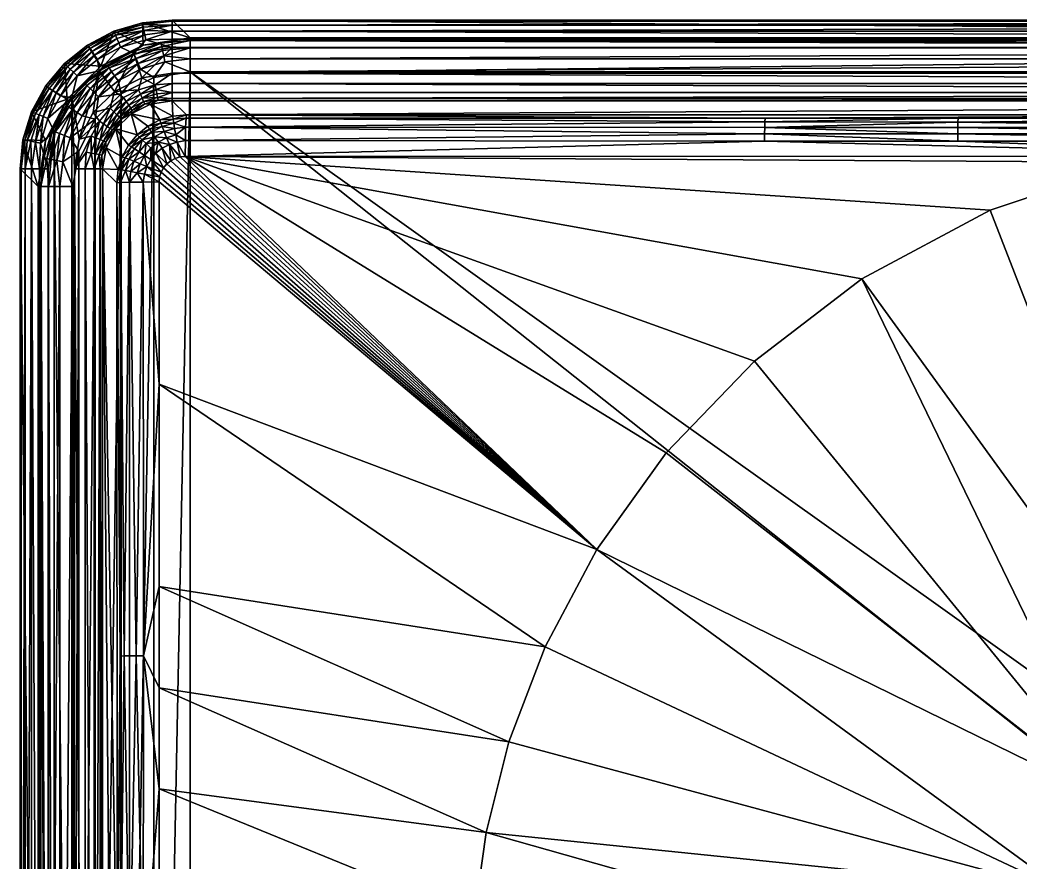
# Model space of a CAD drawing. Header units: centimetres. Extents: x 0 to 62, y 0 to 45.5.
# Drawn here: x 0 to 23.43, y 25.75 to 45.5 of the extents above; entities that cross this region are included whole.
import ezdxf

# ---------------------------------------------------------------- set-up
doc = ezdxf.new("R2010")
doc.units = ezdxf.units.CM
doc.header["$MEASUREMENT"] = 0
doc.layers.add('SINKS', color=151, linetype='Continuous')

msp = doc.modelspace()

# ---------------------------------------------------------------- meshes
at = {"layer": 'SINKS'}
mesh = msp.add_polyface(dxfattribs=at)
corners = [(2.663, 44.714, 25.376), (2.853, 44.146, 25.376), (3.559, 44.853, 25.376), (3.56, 44.256, 25.376), (2.865, 45.433, 24.71), (3.984, 45.084, 0.665), (2.884, 44.913, 0.661), (3.559, 45.5, 24.712), (3.984, 44.287, -0.124), (3.136, 44.156, -0.124), (3.391, 44.519, -0.069), (3.302, 44.957, 0.371), (3.338, 44.782, 0.105), (2.765, 44.48, 0.003), (2.716, 44.597, 0.105), (3.363, 44.658, 0.003), (2.821, 44.35, -0.069), (3.984, 45.019, 0.362), (3.984, 44.846, 0.106), (3.317, 44.883, 0.23), (2.37, 43.774, -0.124), (3.984, 44.589, -0.064), (2.676, 44.692, 0.229), (2.646, 44.762, 0.37), (3.161, 43.982, 25.331), (3.559, 45.055, 25.343), (2.946, 45.034, 25.329), (3.559, 45.237, 25.249), (2.902, 45.251, 25.18), (3.559, 45.38, 25.101), (2.885, 45.334, 25.074), (3.559, 45.471, 24.916), (2.922, 45.149, 25.267), (2.873, 45.392, 24.954)]
mesh.append_faces([[corners[k] for k in face] for face in [(18, 15, 12), (11, 17, 19), (5, 17, 11), (19, 18, 12), (6, 11, 23), (28, 29, 30), (27, 28, 32)]])
mesh.append_faces([[corners[k] for k in face] for face in [(12, 13, 14), (13, 12, 15), (17, 18, 19), (15, 16, 13), (11, 22, 23), (19, 14, 22), (29, 33, 30), (27, 29, 28)]], dxfattribs={"vtx0": -1})
mesh.append_faces([[corners[k] for k in face] for face in [(0, 1, 2), (4, 5, 6), (10, 9, 16), (16, 15, 10), (2, 26, 0)]], dxfattribs={"vtx0": -1, "vtx1": -1})
mesh.append_faces([[corners[k] for k in face] for face in [(2, 1, 3), (8, 10, 21), (27, 26, 25), (29, 31, 33)]], dxfattribs={"vtx0": -1, "vtx2": -1})
mesh.append_faces([[corners[k] for k in face] for face in [(7, 5, 4), (21, 10, 15), (33, 31, 4)]], dxfattribs={"vtx1": -1})
mesh.append_faces([[corners[k] for k in face] for face in [(8, 9, 10), (9, 20, 16), (3, 1, 24), (25, 26, 2)]], dxfattribs={"vtx1": -1, "vtx2": -1})
mesh.append_faces([[corners[k] for k in face] for face in [(5, 11, 6), (21, 15, 18), (19, 12, 14), (11, 19, 22), (31, 7, 4), (27, 32, 26)]], dxfattribs={"vtx2": -1})
mesh = msp.add_polyface(dxfattribs=at)
corners = [(3.559, 44.853, 25.376), (3.56, 44.256, 25.376), (58.441, 44.853, 25.376), (31, 42.31, 4.26), (3.868, 42.304, 4.733), (26.062, 42.172, 4.276), (3.559, 45.5, 24.712), (58.016, 45.084, 0.665), (3.984, 45.084, 0.665), (3.984, 45.019, 0.362), (58.016, 44.846, 0.106), (3.984, 44.846, 0.106), (3.984, 44.589, -0.064), (58.016, 45.019, 0.362), (58.016, 44.589, -0.064), (3.984, 44.287, -0.124), (3.896, 43.279, 5.718), (58.44, 43.609, 24.735), (3.56, 43.609, 24.735), (17.431, 42.833, 4.574), (3.877, 42.989, 5.028), (3.87, 42.675, 4.813), (3.886, 43.201, 5.345), (17.436, 43.111, 4.857), (17.44, 43.201, 5.031), (21.955, 42.986, 4.626), (17.433, 42.986, 4.701), (21.953, 42.834, 4.499), (17.429, 42.662, 4.481), (31, 43.271, 5.246), (21.96, 43.2, 4.955), (21.957, 43.11, 4.782), (21.951, 42.663, 4.405), (58.44, 43.802, 25.189), (3.56, 44.011, 25.327), (3.56, 43.802, 25.189), (58.44, 43.661, 24.981), (3.56, 43.661, 24.981), (58.44, 44.011, 25.327), (58.441, 45.055, 25.343), (3.559, 45.237, 25.249), (3.559, 45.055, 25.343), (58.441, 45.38, 25.101), (3.559, 45.38, 25.101), (58.441, 45.471, 24.916), (3.559, 45.471, 24.916), (58.441, 45.5, 24.712)]
mesh.append_faces([[corners[k] for k in face] for face in [(3, 4, 5)]])
mesh.append_faces([[corners[k] for k in face] for face in [(6, 7, 8), (8, 13, 9), (16, 17, 18), (22, 20, 23), (3, 28, 4), (18, 36, 37), (37, 33, 35), (45, 46, 6)]], dxfattribs={"vtx0": -1})
mesh.append_faces([[corners[k] for k in face] for face in [(0, 1, 2), (10, 12, 11), (14, 15, 12), (16, 24, 29), (32, 19, 28), (27, 26, 19), (33, 34, 35), (38, 1, 34), (39, 40, 41), (2, 41, 0)]], dxfattribs={"vtx0": -1, "vtx1": -1})
mesh.append_faces([[corners[k] for k in face] for face in [(9, 10, 11), (29, 24, 30), (30, 23, 31), (23, 30, 24), (31, 26, 25), (26, 31, 23), (40, 42, 43), (43, 44, 45)]], dxfattribs={"vtx0": -1, "vtx2": -1})
mesh.append_faces([[corners[k] for k in face] for face in [(19, 20, 21), (22, 23, 24), (20, 26, 23), (28, 21, 4)]], dxfattribs={"vtx1": -1})
mesh.append_faces([[corners[k] for k in face] for face in [(25, 26, 27), (27, 19, 32)]], dxfattribs={"vtx1": -1, "vtx2": -1})
mesh.append_faces([[corners[k] for k in face] for face in [(19, 21, 28), (16, 22, 24), (26, 20, 19), (3, 32, 28)]], dxfattribs={"vtx2": -1})
mesh = msp.add_polyface(dxfattribs=at)
corners = [(36.146, 26.978, 3.764), (34.474, 28.641, 3.81), (34.359, 28.446, 3.764), (36.323, 27.122, 3.81), (42.893, 39.03, 4.276), (32.207, 29.449, 3.81), (32.167, 29.227, 3.764), (34.807, 25.878, 3.102), (33.485, 26.964, 3.102), (36.767, 41.952, 4.276), (40.018, 40.712, 4.276), (31, 42.31, 4.26), (31.863, 27.542, 3.102), (32.823, 27.06, 2.973), (31, 27.415, 2.973), (31, 27.28, 2.775), (31.795, 27.164, 2.54), (32.771, 26.935, 2.775), (58.016, 45.084, 0.665), (3.559, 45.5, 24.712), (58.441, 45.5, 24.712), (58.016, 44.846, 0.106), (3.984, 45.019, 0.362), (58.016, 45.019, 0.362), (3.984, 44.589, -0.064), (58.016, 44.589, -0.064), (3.984, 45.084, 0.665), (3.984, 44.287, -0.124), (58.016, 44.287, -0.124), (3.896, 43.279, 5.718), (58.104, 43.279, 5.718), (58.44, 43.609, 24.735), (31, 43.271, 5.246), (31, 43.199, 4.888), (40.041, 43.2, 4.955), (40.048, 42.834, 4.499), (31, 42.986, 4.56), (31, 42.834, 4.432), (40.044, 43.11, 4.782), (31, 43.11, 4.715), (40.049, 42.663, 4.406), (44.561, 43.201, 5.031), (31, 42.664, 4.339), (40.046, 42.986, 4.626), (3.56, 44.011, 25.327), (58.44, 43.802, 25.189), (58.44, 44.011, 25.327), (28.711, 26.632, -0.124), (30.205, 27.164, -0.124), (31.795, 27.164, -0.124)]
mesh.append_faces([[corners[k] for k in face] for face in [(13, 12, 14), (15, 16, 17), (8, 12, 13)]])
mesh.append_faces([[corners[k] for k in face] for face in [(7, 2, 8), (2, 7, 0), (8, 6, 12), (6, 8, 2), (18, 19, 20), (23, 26, 18)]], dxfattribs={"vtx0": -1})
mesh.append_faces([[corners[k] for k in face] for face in [(0, 1, 2), (1, 0, 3), (3, 4, 1), (2, 5, 6), (5, 2, 1), (1, 9, 5), (24, 21, 25), (27, 25, 28), (35, 36, 37), (38, 33, 39), (33, 38, 34), (40, 37, 42), (44, 45, 46), (47, 28, 48), (48, 28, 49)]], dxfattribs={"vtx0": -1, "vtx1": -1})
mesh.append_faces([[corners[k] for k in face] for face in [(9, 1, 10), (4, 10, 1)]], dxfattribs={"vtx0": -1, "vtx1": -1, "vtx2": -1})
mesh.append_faces([[corners[k] for k in face] for face in [(21, 22, 23), (29, 30, 31), (32, 33, 34), (40, 35, 37), (32, 34, 41), (39, 36, 43), (35, 43, 36)]], dxfattribs={"vtx0": -1, "vtx2": -1})
mesh.append_faces([[corners[k] for k in face] for face in [(40, 42, 11)]], dxfattribs={"vtx1": -1})
mesh.append_faces([[corners[k] for k in face] for face in [(9, 11, 5), (38, 39, 43)]], dxfattribs={"vtx1": -1, "vtx2": -1})
mesh = msp.add_polyface(dxfattribs=at)
corners = [(58.441, 44.853, 25.376), (3.56, 44.256, 25.376), (58.44, 44.256, 25.376), (58.114, 43.201, 5.345), (58.123, 42.989, 5.028), (58.401, 43.085, 5.186), (58.414, 43.175, 5.36), (58.104, 43.279, 5.718), (58.352, 42.811, 4.904), (58.13, 42.675, 4.813), (53.601, 43.113, 5.063), (53.605, 42.988, 4.907), (44.561, 43.201, 5.031), (53.597, 43.204, 5.237), (53.612, 42.661, 4.687), (53.609, 42.834, 4.779), (44.57, 42.833, 4.574), (44.567, 42.986, 4.701), (31, 43.271, 5.246), (44.572, 42.662, 4.481), (40.048, 42.834, 4.499), (40.049, 42.663, 4.406), (40.046, 42.986, 4.626), (44.564, 43.111, 4.857), (40.041, 43.2, 4.955), (40.044, 43.11, 4.782), (58.44, 43.661, 24.981), (3.56, 43.609, 24.735), (58.44, 43.609, 24.735), (58.44, 44.011, 25.327), (58.44, 43.802, 25.189), (3.56, 43.661, 24.981), (3.559, 45.237, 25.249), (58.441, 45.055, 25.343), (58.441, 45.237, 25.249), (3.559, 45.055, 25.343), (58.441, 45.38, 25.101), (58.441, 45.471, 24.916), (3.559, 45.38, 25.101), (58.441, 45.5, 24.712), (3.559, 45.471, 24.916)]
mesh.append_faces([[corners[k] for k in face] for face in [(3, 4, 5), (6, 7, 3), (10, 11, 4), (9, 4, 15), (7, 13, 3), (26, 27, 28), (30, 31, 26), (39, 40, 37)]], dxfattribs={"vtx0": -1})
mesh.append_faces([[corners[k] for k in face] for face in [(19, 20, 21), (15, 17, 16), (23, 24, 25), (24, 23, 12), (17, 25, 22), (25, 17, 23), (11, 23, 17), (14, 16, 19), (10, 12, 23), (16, 22, 20), (1, 29, 2), (32, 33, 34), (35, 0, 33)]], dxfattribs={"vtx0": -1, "vtx1": -1})
mesh.append_faces([[corners[k] for k in face] for face in [(0, 1, 2), (7, 12, 13), (14, 15, 16), (15, 11, 17), (16, 17, 22), (19, 16, 20), (36, 32, 34), (37, 38, 36)]], dxfattribs={"vtx0": -1, "vtx2": -1})
mesh.append_faces([[corners[k] for k in face] for face in [(8, 4, 9), (9, 15, 14), (4, 11, 15), (3, 13, 10)]], dxfattribs={"vtx1": -1})
mesh.append_faces([[corners[k] for k in face] for face in [(7, 18, 12), (10, 23, 11), (13, 12, 10)]], dxfattribs={"vtx1": -1, "vtx2": -1})
mesh.append_faces([[corners[k] for k in face] for face in [(3, 10, 4)]], dxfattribs={"vtx2": -1})
mesh = msp.add_polyface(dxfattribs=at)
corners = [(1.856, 44.311, 25.376), (2.215, 43.828, 25.376), (2.663, 44.714, 25.376), (2.853, 44.146, 25.376), (2.197, 45.235, 24.708), (1.892, 44.418, 0.659), (1.582, 44.913, 24.708), (2.884, 44.913, 0.661), (2.865, 45.433, 24.71), (2.765, 44.48, 0.003), (2.295, 44.074, -0.069), (2.215, 44.191, 0.003), (2.821, 44.35, -0.069), (2.085, 44.383, 0.229), (1.512, 44.02, 0.369), (2.042, 44.445, 0.369), (2.716, 44.597, 0.105), (2.143, 44.297, 0.104), (2.676, 44.692, 0.229), (2.646, 44.762, 0.37), (2.356, 44.86, 25.329), (1.812, 44.575, 25.329), (2.31, 44.968, 25.267), (1.746, 44.673, 25.267), (1.686, 44.759, 25.18), (2.236, 45.142, 25.073), (1.639, 44.829, 25.072), (2.269, 45.064, 25.18), (2.885, 45.334, 25.074), (2.873, 45.392, 24.954), (2.213, 45.197, 24.953), (2.946, 45.034, 25.329), (2.902, 45.251, 25.18), (2.922, 45.149, 25.267)]
mesh.append_faces([[corners[k] for k in face] for face in [(8, 7, 4)]])
mesh.append_faces([[corners[k] for k in face] for face in [(4, 5, 6), (9, 10, 11), (10, 9, 12), (13, 14, 15), (16, 11, 17), (11, 16, 9), (13, 16, 17), (16, 13, 18), (5, 19, 15), (15, 18, 13), (18, 15, 19), (21, 22, 23), (22, 21, 20), (24, 25, 26), (25, 24, 27), (30, 26, 25), (23, 27, 24), (27, 23, 22), (20, 33, 22), (33, 20, 31), (28, 30, 25), (32, 25, 27), (22, 32, 27), (32, 22, 33), (29, 4, 30)]], dxfattribs={"vtx0": -1})
mesh.append_faces([[corners[k] for k in face] for face in [(0, 1, 2), (2, 20, 0)]], dxfattribs={"vtx0": -1, "vtx1": -1})
mesh.append_faces([[corners[k] for k in face] for face in [(2, 1, 3)]], dxfattribs={"vtx0": -1, "vtx2": -1})
mesh.append_faces([[corners[k] for k in face] for face in [(4, 7, 5), (7, 19, 5), (20, 21, 0), (31, 20, 2)]], dxfattribs={"vtx1": -1, "vtx2": -1})
mesh.append_faces([[corners[k] for k in face] for face in [(28, 29, 30), (32, 28, 25), (30, 4, 6), (29, 8, 4)]], dxfattribs={"vtx2": -1})
mesh = msp.add_polyface(dxfattribs=at)
corners = [(1.582, 44.913, 24.708), (1.892, 44.418, 0.659), (1.042, 44.479, 24.707), (1.105, 43.647, 0.659), (0.6, 43.951, 24.708), (1.512, 44.02, 0.369), (1.077, 43.501, 0.369), (2.085, 44.383, 0.229), (1.567, 43.966, 0.229), (1.641, 43.893, 0.104), (2.143, 44.297, 0.104), (1.733, 43.804, 0.003), (2.042, 44.445, 0.369), (1.229, 43.402, 0.104), (1.856, 44.311, 25.376), (1.812, 44.575, 25.329), (1.336, 44.192, 25.329), (1.251, 44.275, 25.267), (1.686, 44.759, 25.18), (1.176, 44.349, 25.179), (1.746, 44.673, 25.267), (0.945, 43.726, 25.329), (0.845, 43.791, 25.267), (0.757, 43.849, 25.18), (1.115, 44.409, 25.072), (0.685, 43.896, 25.072), (1.072, 44.451, 24.952), (1.605, 44.879, 24.952), (2.213, 45.197, 24.953), (0.271, 43.349, 24.708), (0.635, 43.929, 24.952), (1.639, 44.829, 25.072), (1.214, 43.683, 25.376)]
mesh.append_faces([[corners[k] for k in face] for face in [(0, 1, 2), (2, 3, 4), (5, 6, 3), (1, 12, 5)]])
mesh.append_faces([[corners[k] for k in face] for face in [(5, 7, 8), (7, 9, 8), (10, 11, 9), (8, 6, 5), (13, 8, 9), (17, 18, 19), (18, 17, 20), (16, 20, 17), (20, 16, 15), (21, 17, 22), (17, 21, 16), (22, 19, 23), (19, 22, 17), (23, 24, 25), (24, 23, 19), (26, 0, 2), (0, 26, 27), (28, 0, 27), (31, 28, 27), (26, 4, 30), (4, 26, 2), (24, 30, 25), (30, 24, 26), (19, 31, 24), (31, 19, 18), (24, 27, 26), (27, 24, 31)]], dxfattribs={"vtx0": -1})
mesh.append_faces([[corners[k] for k in face] for face in [(14, 16, 32)]], dxfattribs={"vtx0": -1, "vtx1": -1})
mesh.append_faces([[corners[k] for k in face] for face in [(14, 15, 16)]], dxfattribs={"vtx0": -1, "vtx2": -1})
mesh.append_faces([[corners[k] for k in face] for face in [(2, 1, 3), (4, 29, 30)]], dxfattribs={"vtx1": -1})
mesh.append_faces([[corners[k] for k in face] for face in [(16, 21, 32)]], dxfattribs={"vtx1": -1, "vtx2": -1})
mesh.append_faces([[corners[k] for k in face] for face in [(1, 5, 3)]], dxfattribs={"vtx2": -1})
mesh = msp.add_polyface(dxfattribs=at)
corners = [(1.214, 43.683, 25.376), (1.384, 42.708, 25.376), (1.856, 44.311, 25.376), (1.709, 43.332, 25.376), (0.6, 43.951, 24.708), (1.105, 43.647, 0.659), (0.271, 43.349, 24.708), (0.599, 42.676, 0.661), (1.763, 43.179, -0.124), (1.175, 42.739, -0.069), (1.456, 43.253, -0.069), (1.834, 43.704, -0.069), (1.042, 42.793, 0.003), (1.229, 43.402, 0.104), (1.337, 43.331, 0.003), (1.077, 43.501, 0.369), (0.754, 42.909, 0.37), (1.141, 43.459, 0.229), (0.825, 42.881, 0.229), (0.922, 42.841, 0.105), (1.733, 43.804, 0.003), (1.567, 43.966, 0.229), (1.641, 43.893, 0.104), (1.857, 43.13, 25.331), (0.31, 43.333, 24.953), (0.11, 42.687, 24.954), (0.366, 43.311, 25.073), (0.757, 43.849, 25.18), (0.445, 43.278, 25.18), (0.685, 43.896, 25.072), (0.17, 42.676, 25.074), (0.635, 43.929, 24.952), (0.544, 43.238, 25.267), (0.845, 43.791, 25.267), (0.069, 42.695, 24.71), (0.359, 42.639, 25.267), (0.945, 43.726, 25.329), (0.654, 43.194, 25.329), (0.803, 42.892, 25.376)]
mesh.append_faces([[corners[k] for k in face] for face in [(12, 13, 14), (16, 17, 18), (17, 16, 15), (9, 14, 10), (18, 13, 19), (13, 18, 17), (20, 10, 14), (10, 20, 11), (15, 21, 17), (22, 14, 13), (14, 22, 20), (21, 13, 17), (27, 26, 28), (26, 27, 29), (29, 24, 26), (24, 29, 31), (32, 27, 28), (27, 32, 33), (28, 35, 32), (31, 6, 24), (37, 33, 32), (33, 37, 36)]], dxfattribs={"vtx0": -1})
mesh.append_faces([[corners[k] for k in face] for face in [(0, 1, 2), (11, 8, 10), (0, 37, 38)]], dxfattribs={"vtx0": -1, "vtx1": -1})
mesh.append_faces([[corners[k] for k in face] for face in [(2, 1, 3), (5, 7, 6), (8, 9, 10), (5, 16, 7), (23, 3, 1), (0, 36, 37)]], dxfattribs={"vtx0": -1, "vtx2": -1})
mesh.append_faces([[corners[k] for k in face] for face in [(4, 5, 6), (24, 25, 26), (26, 30, 28), (6, 34, 24)]], dxfattribs={"vtx1": -1})
mesh.append_faces([[corners[k] for k in face] for face in [(5, 15, 16)]], dxfattribs={"vtx2": -1})
mesh = msp.add_polyface(dxfattribs=at)
corners = [(1.856, 44.311, 25.376), (1.709, 43.332, 25.376), (2.215, 43.828, 25.376), (2.821, 44.35, -0.069), (2.37, 43.774, -0.124), (2.295, 44.074, -0.069), (1.763, 43.179, -0.124), (1.834, 43.704, -0.069), (1.641, 43.893, 0.104), (2.085, 44.383, 0.229), (2.143, 44.297, 0.104), (1.733, 43.804, 0.003), (2.215, 44.191, 0.003), (2.112, 43.434, 25.331), (1.857, 43.13, 25.331), (2.628, 43.382, 24.975), (2.604, 43.304, 24.739), (2.918, 43.533, 24.974), (2.593, 43.432, 25.089), (2.374, 43.177, 24.975), (2.329, 43.221, 25.089), (2.113, 42.962, 25.089), (2.269, 43.28, 25.19), (2.042, 43.009, 25.19), (2.422, 43.683, 25.331), (2.487, 43.588, 25.273), (2.776, 43.868, 25.331), (2.821, 43.762, 25.272), (2.546, 43.502, 25.19), (1.955, 43.066, 25.273), (2.195, 43.353, 25.273), (2.894, 43.59, 25.088), (2.244, 42.952, 24.739), (2.861, 43.667, 25.19), (2.853, 44.146, 25.376)]
mesh.append_faces([[corners[k] for k in face] for face in [(19, 16, 15), (16, 19, 32)]])
mesh.append_faces([[corners[k] for k in face] for face in [(8, 9, 10), (11, 10, 12), (12, 7, 11), (7, 12, 5), (18, 19, 15), (19, 18, 20), (21, 22, 23), (22, 21, 20), (25, 26, 24), (26, 25, 27), (21, 19, 20), (28, 27, 25), (29, 13, 14), (13, 29, 30), (15, 31, 18), (23, 30, 29), (30, 23, 22), (18, 33, 28), (20, 28, 22), (28, 20, 18), (22, 25, 30), (25, 22, 28), (30, 24, 13), (24, 30, 25)]], dxfattribs={"vtx0": -1})
mesh.append_faces([[corners[k] for k in face] for face in [(3, 4, 5), (13, 1, 14), (24, 2, 13), (26, 2, 24)]], dxfattribs={"vtx0": -1, "vtx1": -1})
mesh.append_faces([[corners[k] for k in face] for face in [(0, 1, 2), (4, 7, 5)]], dxfattribs={"vtx0": -1, "vtx2": -1})
mesh.append_faces([[corners[k] for k in face] for face in [(15, 16, 17)]], dxfattribs={"vtx1": -1})
mesh.append_faces([[corners[k] for k in face] for face in [(4, 6, 7), (2, 1, 13), (34, 2, 26)]], dxfattribs={"vtx1": -1, "vtx2": -1})
mesh = msp.add_polyface(dxfattribs=at)
corners = [(10.632, 21.026, 4.276), (3.254, 22.75, 4.528), (3.255, 18.011, 4.542), (3.255, 15.641, 4.56), (10.911, 19.034, 4.276), (3.255, 13.272, 4.584), (2.894, 14.892, 4.646), (2.72, 14.894, 4.739), (2.881, 3.795, 4.82), (3.256, 8.532, 4.651), (2.88, 22.75, 4.612), (3.257, 3.794, 4.738), (3.528, 3.297, 4.74), (3.329, 3.003, 4.818), (3.497, 2.914, 4.815), (3.868, 3.196, 4.733), (3.748, 3.207, 4.736), (3.679, 2.859, 4.812), (3.061, 3.266, 4.82), (3.304, 3.565, 4.741), (2.971, 3.43, 4.819), (3.36, 3.462, 4.741), (3.182, 3.122, 4.819), (3.436, 3.371, 4.741), (3.634, 3.241, 4.738), (3.269, 3.677, 4.74), (2.915, 3.609, 4.817), (2.743, 3.577, 4.91), (2.916, 3.172, 4.912), (2.81, 3.366, 4.912), (2.788, 3.088, 5.039), (3.06, 3.001, 4.912), (2.951, 2.894, 5.038), (2.37, 1.726, -0.124), (3.136, 44.156, -0.124), (3.136, 1.344, -0.124), (3.984, 44.287, -0.124), (3.984, 1.213, -0.124)]
mesh.append_faces([[corners[k] for k in face] for face in [(6, 7, 8), (31, 18, 28), (18, 31, 22), (28, 20, 29), (20, 28, 18), (32, 28, 30), (28, 32, 31)]], dxfattribs={"vtx0": -1})
mesh.append_faces([[corners[k] for k in face] for face in [(3, 4, 2), (18, 19, 20), (19, 18, 21), (22, 21, 18), (21, 22, 23), (20, 25, 26), (25, 20, 19), (13, 23, 22), (23, 13, 12), (33, 34, 35), (35, 36, 37)]], dxfattribs={"vtx0": -1, "vtx1": -1})
mesh.append_faces([[corners[k] for k in face] for face in [(0, 1, 2), (9, 6, 8), (2, 10, 6), (12, 13, 14), (11, 8, 26), (26, 27, 29)]], dxfattribs={"vtx0": -1, "vtx2": -1})
mesh.append_faces([[corners[k] for k in face] for face in [(28, 29, 30), (20, 26, 29)]], dxfattribs={"vtx1": -1})
mesh.append_faces([[corners[k] for k in face] for face in [(5, 3, 6), (2, 1, 10), (9, 5, 6), (3, 2, 6), (11, 9, 8), (15, 16, 17), (24, 12, 14), (25, 11, 26), (16, 24, 14)]], dxfattribs={"vtx1": -1, "vtx2": -1})
mesh.append_faces([[corners[k] for k in face] for face in [(6, 10, 7), (26, 8, 27)]], dxfattribs={"vtx2": -1})
mesh = msp.add_polyface(dxfattribs=at)
corners = [(10.632, 24.474, 4.276), (3.255, 27.489, 4.542), (3.254, 22.75, 4.528), (10.911, 26.466, 4.276), (3.255, 29.859, 4.56), (3.255, 32.228, 4.584), (2.894, 30.608, 4.646), (3.257, 41.706, 4.738), (2.881, 41.705, 4.82), (3.256, 36.968, 4.651), (2.72, 30.606, 4.739), (2.88, 22.75, 4.612), (3.634, 42.259, 4.738), (3.497, 42.586, 4.815), (3.528, 42.203, 4.74), (3.868, 42.304, 4.733), (3.679, 42.641, 4.812), (3.748, 42.293, 4.736), (2.971, 42.07, 4.819), (2.81, 42.134, 4.912), (2.743, 41.923, 4.91), (2.916, 42.328, 4.912), (3.061, 42.234, 4.82), (3.304, 41.935, 4.741), (3.36, 42.038, 4.741), (3.182, 42.378, 4.819), (3.436, 42.129, 4.741), (3.269, 41.823, 4.74), (2.915, 41.891, 4.817), (3.329, 42.497, 4.818), (3.06, 42.499, 4.912), (2.951, 42.606, 5.038), (2.788, 42.412, 5.039), (2.667, 42.191, 5.038), (3.136, 1.344, -0.124), (3.136, 44.156, -0.124), (3.984, 44.287, -0.124)]
mesh.append_faces([[corners[k] for k in face] for face in [(6, 10, 11), (18, 21, 19), (21, 18, 22), (28, 20, 8), (22, 30, 21), (30, 22, 25), (21, 31, 32), (21, 33, 19)]], dxfattribs={"vtx0": -1})
mesh.append_faces([[corners[k] for k in face] for face in [(5, 6, 4), (7, 8, 9), (9, 6, 5), (1, 11, 2), (4, 6, 1), (12, 13, 14), (15, 16, 17), (27, 28, 7), (18, 20, 28), (17, 13, 12)]], dxfattribs={"vtx0": -1, "vtx1": -1})
mesh.append_faces([[corners[k] for k in face] for face in [(0, 1, 2), (3, 4, 1), (1, 6, 11), (9, 8, 6), (23, 22, 18), (22, 23, 24), (24, 25, 22), (25, 24, 26), (27, 18, 28), (18, 27, 23), (7, 28, 8), (26, 29, 25), (29, 26, 14), (14, 13, 29), (34, 35, 36)]], dxfattribs={"vtx0": -1, "vtx2": -1})
mesh.append_faces([[corners[k] for k in face] for face in [(6, 8, 10), (18, 19, 20), (21, 32, 33)]], dxfattribs={"vtx2": -1})
mesh = msp.add_polyface(dxfattribs=at)
corners = [(24.052, 22.75, 3.81), (10.632, 24.474, 4.276), (3.254, 22.75, 4.528), (10.911, 26.466, 4.276), (3.255, 27.489, 4.542), (11.446, 28.591, 4.276), (12.291, 30.819, 4.276), (3.255, 32.228, 4.584), (24.471, 25.077, 3.81), (3.256, 36.968, 4.651), (13.501, 33.1, 4.276), (3.257, 41.706, 4.738), (3.255, 29.859, 4.56), (15.125, 35.362, 4.276), (17.193, 37.511, 4.276), (3.868, 42.304, 4.733), (25.677, 27.122, 3.81), (19.709, 39.435, 4.276), (27.526, 28.641, 3.81), (22.711, 41.046, 4.276), (24.282, 22.75, 3.764), (24.687, 24.999, 3.764), (3.269, 41.823, 4.74), (3.304, 41.935, 4.741), (3.36, 42.038, 4.741), (3.436, 42.129, 4.741), (3.528, 42.203, 4.74), (3.634, 42.259, 4.738), (3.748, 42.293, 4.736), (26.062, 42.172, 4.276), (3.984, 1.213, -0.124), (3.984, 44.287, -0.124), (27.493, 25.631, -0.124), (28.711, 26.632, -0.124)]
mesh.append_faces([[corners[k] for k in face] for face in [(8, 3, 0), (16, 10, 8), (22, 10, 23), (23, 10, 24), (24, 10, 25), (25, 10, 26), (26, 10, 27), (27, 10, 28), (28, 10, 15), (32, 31, 33)]], dxfattribs={"vtx0": -1, "vtx1": -1})
mesh.append_faces([[corners[k] for k in face] for face in [(0, 1, 2), (1, 3, 4), (3, 1, 0), (5, 6, 7), (6, 5, 8), (6, 10, 9), (10, 6, 8), (12, 3, 5), (5, 3, 8), (13, 14, 15), (14, 13, 16), (17, 15, 14), (16, 17, 14), (18, 19, 17), (19, 15, 17), (15, 10, 13), (13, 10, 16), (30, 31, 32)]], dxfattribs={"vtx0": -1, "vtx1": -1, "vtx2": -1})
mesh.append_faces([[corners[k] for k in face] for face in [(6, 9, 7), (10, 11, 9), (17, 16, 18), (5, 7, 12), (20, 8, 0), (8, 20, 21), (10, 22, 11)]], dxfattribs={"vtx0": -1, "vtx2": -1})
mesh.append_faces([[corners[k] for k in face] for face in [(29, 15, 19)]], dxfattribs={"vtx1": -1, "vtx2": -1})
mesh = msp.add_polyface(dxfattribs=at)
corners = [(31.795, 27.164, 2.54), (30.205, 27.164, -0.124), (31.795, 27.164, -0.124), (30.205, 27.164, 2.54), (27.526, 28.641, 3.81), (26.062, 42.172, 4.276), (22.711, 41.046, 4.276), (29.793, 29.449, 3.81), (31, 42.31, 4.26), (32.207, 29.449, 3.81), (27.193, 25.878, 3.102), (27.641, 28.446, 3.764), (25.854, 26.978, 3.764), (25.677, 27.122, 3.81), (28.515, 26.964, 3.102), (29.833, 29.227, 3.764), (30.137, 27.542, 3.102), (32.167, 29.227, 3.764), (31.863, 27.542, 3.102), (29.177, 27.06, 2.973), (31, 27.28, 2.775), (31, 27.415, 2.973), (29.229, 26.935, 2.775), (32.823, 27.06, 2.973), (58.104, 43.279, 5.718), (3.896, 43.279, 5.718), (31, 43.271, 5.246), (31, 42.834, 4.432), (31, 42.986, 4.56), (21.955, 42.986, 4.626), (21.957, 43.11, 4.782), (31, 43.199, 4.888), (31, 43.11, 4.715), (21.96, 43.2, 4.955), (21.953, 42.834, 4.499), (31, 42.664, 4.339), (21.951, 42.663, 4.405), (28.711, 26.632, -0.124), (3.984, 44.287, -0.124), (58.016, 44.287, -0.124)]
mesh.append_faces([[corners[k] for k in face] for face in [(16, 14, 19), (20, 3, 0), (16, 21, 18), (21, 16, 19), (22, 3, 20)]])
mesh.append_faces([[corners[k] for k in face] for face in [(0, 1, 2), (1, 0, 3), (10, 11, 12), (14, 15, 11), (15, 14, 16), (16, 17, 15), (17, 16, 18), (21, 22, 20), (22, 21, 19), (20, 23, 21), (24, 25, 26), (8, 35, 36)]], dxfattribs={"vtx0": -1})
mesh.append_faces([[corners[k] for k in face] for face in [(9, 8, 7), (27, 29, 34), (30, 28, 32), (35, 34, 36)]], dxfattribs={"vtx0": -1, "vtx1": -1})
mesh.append_faces([[corners[k] for k in face] for face in [(4, 5, 6)]], dxfattribs={"vtx0": -1, "vtx1": -1, "vtx2": -1})
mesh.append_faces([[corners[k] for k in face] for face in [(5, 4, 7), (12, 4, 13), (4, 12, 11), (11, 7, 4), (7, 11, 15), (15, 9, 7), (9, 15, 17), (27, 28, 29), (30, 29, 28), (31, 30, 32), (30, 31, 33), (26, 33, 31), (35, 27, 34), (37, 38, 39)]], dxfattribs={"vtx0": -1, "vtx2": -1})
mesh.append_faces([[corners[k] for k in face] for face in [(8, 5, 7)]], dxfattribs={"vtx1": -1, "vtx2": -1})
mesh = msp.add_polyface(dxfattribs=at)
corners = [(1.239, 41.599, -0.124), (0.931, 3.901, -0.064), (0.931, 41.599, -0.064), (0.668, 3.901, 0.106), (0.491, 41.599, 0.362), (0.668, 41.599, 0.106), (0.425, 3.901, 0.665), (0, 42.016, 24.712), (0.425, 41.599, 0.665), (0.491, 3.901, 0.362), (0.661, 42.016, 25.376), (0.803, 2.608, 25.376), (0.803, 42.892, 25.376), (1.214, 1.817, 25.376), (1.214, 43.683, 25.376), (1.272, 42.016, 25.376), (1.272, 3.484, 25.376), (1.933, 42.016, 24.735), (2.269, 3.813, 5.723), (2.273, 22.75, 5.514), (2.269, 41.687, 5.723), (2.352, 22.75, 5.143), (2.565, 22.75, 4.827), (2.438, 30.603, 5.022), (2.72, 30.606, 4.739), (2.564, 30.605, 4.867), (2.563, 41.7, 5.035), (2.349, 41.694, 5.351), (1.736, 3.484, 25.189), (1.88, 42.016, 24.981), (1.736, 42.016, 25.189), (1.88, 3.484, 24.981), (2.346, 30.602, 5.195), (0, 3.484, 24.712), (0.029, 42.016, 24.916), (1.522, 42.016, 25.327), (1.522, 3.484, 25.327), (0.029, 3.484, 24.916), (0.122, 42.016, 25.101), (2.881, 41.705, 4.82), (2.88, 22.75, 4.612), (0.455, 42.016, 25.343), (0.661, 3.484, 25.376), (0.269, 42.016, 25.249), (0.455, 3.484, 25.343), (0.122, 3.484, 25.101), (1.373, 42.43, -0.124), (1.239, 3.901, -0.124), (1.373, 3.07, -0.124), (1.763, 43.179, -0.124), (1.763, 2.321, -0.124), (2.37, 43.774, -0.124), (2.37, 1.726, -0.124), (3.136, 44.156, -0.124)]
mesh.append_faces([[corners[k] for k in face] for face in [(6, 7, 8), (9, 8, 4), (17, 19, 20), (21, 22, 23), (24, 25, 22), (26, 27, 23), (28, 29, 30), (31, 17, 29), (23, 32, 21), (33, 34, 7), (35, 28, 30), (25, 23, 22), (39, 26, 24), (46, 47, 0)]], dxfattribs={"vtx0": -1})
mesh.append_faces([[corners[k] for k in face] for face in [(3, 4, 5), (10, 11, 12), (12, 13, 14), (15, 14, 16), (32, 19, 21), (37, 38, 34), (45, 43, 38)]], dxfattribs={"vtx0": -1, "vtx1": -1})
mesh.append_faces([[corners[k] for k in face] for face in [(0, 1, 2), (2, 3, 5), (17, 18, 19), (15, 36, 35), (41, 42, 10), (43, 44, 41), (48, 46, 49), (50, 49, 51), (52, 51, 53)]], dxfattribs={"vtx0": -1, "vtx2": -1})
mesh.append_faces([[corners[k] for k in face] for face in [(26, 23, 25), (27, 20, 32), (27, 32, 23)]], dxfattribs={"vtx1": -1})
mesh.append_faces([[corners[k] for k in face] for face in [(20, 19, 32)]], dxfattribs={"vtx1": -1, "vtx2": -1})
mesh.append_faces([[corners[k] for k in face] for face in [(24, 26, 25), (40, 24, 22)]], dxfattribs={"vtx2": -1})
mesh = msp.add_polyface(dxfattribs=at)
corners = [(2.604, 43.304, 24.739), (3.273, 43.158, 5.719), (3.057, 43.531, 24.738), (2.992, 43.01, 5.719), (3.577, 43.248, 5.718), (3.56, 43.609, 24.735), (3.896, 43.279, 5.718), (3.584, 43.175, 5.36), (3.295, 43.087, 5.362), (3.886, 43.201, 5.345), (3.598, 43.085, 5.186), (3.877, 42.989, 5.028), (3.56, 43.802, 25.189), (3.221, 43.686, 25.088), (3.56, 43.661, 24.981), (3.233, 43.626, 24.973), (3.184, 43.869, 25.272), (3.204, 43.768, 25.189), (2.918, 43.533, 24.974), (2.821, 43.762, 25.272), (3.161, 43.982, 25.331), (2.776, 43.868, 25.331), (2.861, 43.667, 25.19), (3.56, 44.011, 25.327), (2.546, 43.502, 25.19), (2.894, 43.59, 25.088), (2.628, 43.382, 24.975), (2.593, 43.432, 25.089), (2.853, 44.146, 25.376), (3.56, 44.256, 25.376)]
mesh.append_faces([[corners[k] for k in face] for face in [(2, 1, 4), (7, 10, 9), (12, 13, 14), (13, 15, 14), (12, 16, 17), (17, 13, 12), (18, 2, 15), (23, 20, 16)]])
mesh.append_faces([[corners[k] for k in face] for face in [(0, 1, 2), (5, 4, 6), (1, 7, 4), (6, 7, 9), (7, 6, 4), (3, 8, 1), (8, 10, 7), (18, 0, 2), (19, 20, 21), (20, 19, 16), (22, 16, 19), (16, 22, 17), (19, 24, 22), (25, 26, 18), (22, 27, 25), (22, 13, 17), (25, 15, 13)]], dxfattribs={"vtx0": -1})
mesh.append_faces([[corners[k] for k in face] for face in [(20, 28, 21)]], dxfattribs={"vtx0": -1, "vtx1": -1})
mesh.append_faces([[corners[k] for k in face] for face in [(29, 20, 23)]], dxfattribs={"vtx0": -1, "vtx2": -1})
mesh.append_faces([[corners[k] for k in face] for face in [(2, 4, 5), (14, 15, 5)]], dxfattribs={"vtx1": -1})
mesh.append_faces([[corners[k] for k in face] for face in [(0, 3, 1), (1, 8, 7), (9, 10, 11), (15, 2, 5), (23, 16, 12), (25, 18, 15), (22, 25, 13)]], dxfattribs={"vtx2": -1})
mesh = msp.add_polyface(dxfattribs=at)
corners = [(0.931, 3.901, -0.064), (1.239, 41.599, -0.124), (1.239, 3.901, -0.124), (0.491, 41.599, 0.362), (0.668, 3.901, 0.106), (0.491, 3.901, 0.362), (0.931, 41.599, -0.064), (0, 42.016, 24.712), (0.425, 3.901, 0.665), (0, 3.484, 24.712), (0.425, 41.599, 0.665), (0.803, 2.608, 25.376), (0.661, 42.016, 25.376), (0.661, 3.484, 25.376), (0.803, 42.892, 25.376), (1.214, 1.817, 25.376), (1.214, 43.683, 25.376), (1.272, 3.484, 25.376), (2.269, 3.813, 5.723), (1.933, 42.016, 24.735), (1.933, 3.484, 24.735), (2.565, 22.75, 4.827), (2.352, 22.75, 5.143), (2.438, 14.897, 5.022), (1.88, 42.016, 24.981), (1.736, 3.484, 25.189), (1.88, 3.484, 24.981), (0.029, 42.016, 24.916), (0.029, 3.484, 24.916), (1.522, 42.016, 25.327), (1.522, 3.484, 25.327), (1.272, 42.016, 25.376), (0.122, 42.016, 25.101), (0.122, 3.484, 25.101), (0.455, 42.016, 25.343), (0.455, 3.484, 25.343), (0.269, 42.016, 25.249), (0.269, 3.484, 25.249), (2.881, 3.795, 4.82), (2.72, 14.894, 4.739), (2.563, 3.8, 5.035), (2.564, 14.895, 4.867), (2.273, 22.75, 5.514), (2.346, 14.898, 5.195), (2.88, 22.75, 4.612), (2.349, 3.806, 5.351), (2.743, 3.577, 4.91), (2.375, 3.512, 5.365), (2.466, 3.527, 5.192), (1.373, 42.43, -0.124), (1.373, 3.07, -0.124), (1.763, 43.179, -0.124), (1.763, 2.321, -0.124), (2.37, 43.774, -0.124), (2.37, 1.726, -0.124)]
mesh.append_faces([[corners[k] for k in face] for face in [(7, 8, 9), (10, 5, 8), (11, 12, 13), (18, 19, 20), (21, 22, 23), (24, 25, 26), (19, 26, 20), (27, 9, 28), (25, 29, 30), (44, 21, 39), (43, 18, 45), (39, 41, 40), (38, 40, 46), (18, 47, 45)]], dxfattribs={"vtx0": -1})
mesh.append_faces([[corners[k] for k in face] for face in [(3, 4, 5), (32, 28, 33), (36, 33, 37), (22, 42, 43), (2, 49, 50), (50, 51, 52), (52, 53, 54)]], dxfattribs={"vtx0": -1, "vtx1": -1})
mesh.append_faces([[corners[k] for k in face] for face in [(16, 15, 17)]], dxfattribs={"vtx0": -1, "vtx1": -1, "vtx2": -1})
mesh.append_faces([[corners[k] for k in face] for face in [(0, 1, 2), (4, 6, 0), (14, 11, 15), (30, 31, 17), (13, 34, 35), (35, 36, 37)]], dxfattribs={"vtx0": -1, "vtx2": -1})
mesh.append_faces([[corners[k] for k in face] for face in [(23, 45, 40), (21, 23, 41), (22, 43, 23)]], dxfattribs={"vtx1": -1})
mesh.append_faces([[corners[k] for k in face] for face in [(42, 18, 43)]], dxfattribs={"vtx1": -1, "vtx2": -1})
mesh.append_faces([[corners[k] for k in face] for face in [(38, 39, 40), (39, 21, 41), (23, 40, 41), (43, 45, 23), (45, 48, 40)]], dxfattribs={"vtx2": -1})
mesh = msp.add_polyface(dxfattribs=at)
corners = [(1.384, 42.708, 25.376), (1.214, 43.683, 25.376), (1.272, 42.016, 25.376), (0.069, 42.695, 24.71), (0.599, 42.676, 0.661), (0.425, 41.599, 0.665), (0.271, 43.349, 24.708), (1.042, 42.793, 0.003), (1.002, 42.18, -0.069), (0.86, 42.208, 0.003), (1.175, 42.739, -0.069), (1.763, 43.179, -0.124), (1.373, 42.43, -0.124), (1.229, 43.402, 0.104), (0.922, 42.841, 0.105), (0.754, 42.909, 0.37), (0.555, 42.267, 0.371), (0.733, 42.232, 0.105), (1.337, 43.331, 0.003), (0.63, 42.253, 0.23), (0.825, 42.881, 0.229), (1.667, 42.384, 25.272), (1.552, 42.407, 25.331), (1.522, 42.016, 25.327), (1.857, 43.13, 25.331), (1.668, 42.783, 25.331), (0.476, 42.616, 25.329), (0.359, 42.639, 25.267), (0.455, 42.016, 25.343), (0.029, 42.016, 24.916), (0.11, 42.687, 24.954), (0.31, 43.333, 24.953), (0, 42.016, 24.712), (0.122, 42.016, 25.101), (0.17, 42.676, 25.074), (0.366, 43.311, 25.073), (0.254, 42.659, 25.18), (0.269, 42.016, 25.249), (0.445, 43.278, 25.18), (0.803, 42.892, 25.376), (0.654, 43.194, 25.329), (0.544, 43.238, 25.267), (0.661, 42.016, 25.376)]
mesh.append_faces([[corners[k] for k in face] for face in [(6, 4, 3), (15, 16, 4), (21, 22, 23), (25, 2, 22), (34, 33, 36), (27, 36, 37)]])
mesh.append_faces([[corners[k] for k in face] for face in [(7, 8, 9), (8, 7, 10), (13, 7, 14), (14, 9, 17), (9, 14, 7), (18, 10, 7), (15, 19, 16), (20, 17, 19), (21, 25, 22), (25, 0, 2), (3, 29, 30), (31, 3, 30), (30, 33, 34), (35, 30, 34), (27, 38, 36), (26, 41, 27), (41, 26, 40), (38, 34, 36)]], dxfattribs={"vtx0": -1})
mesh.append_faces([[corners[k] for k in face] for face in [(0, 1, 2), (24, 0, 25), (39, 26, 42)]], dxfattribs={"vtx0": -1, "vtx1": -1})
mesh.append_faces([[corners[k] for k in face] for face in [(12, 8, 10), (39, 40, 26)]], dxfattribs={"vtx0": -1, "vtx2": -1})
mesh.append_faces([[corners[k] for k in face] for face in [(26, 27, 28)]], dxfattribs={"vtx1": -1})
mesh.append_faces([[corners[k] for k in face] for face in [(3, 4, 5), (11, 12, 10), (30, 29, 33)]], dxfattribs={"vtx1": -1, "vtx2": -1})
mesh.append_faces([[corners[k] for k in face] for face in [(20, 14, 17), (15, 20, 19), (3, 32, 29)]], dxfattribs={"vtx2": -1})
mesh = msp.add_polyface(dxfattribs=at)
corners = [(2.604, 43.304, 24.739), (2.244, 42.952, 24.739), (2.746, 42.813, 5.72), (2.543, 42.571, 5.72), (2.393, 42.296, 5.721), (2.013, 42.508, 24.738), (2.301, 41.998, 5.722), (2.788, 42.412, 5.039), (2.549, 42.237, 5.193), (2.667, 42.191, 5.038), (2.606, 42.53, 5.365), (2.464, 42.271, 5.365), (2.798, 42.759, 5.364), (2.682, 42.48, 5.193), (1.77, 42.364, 25.189), (1.667, 42.384, 25.272), (1.736, 42.016, 25.189), (1.776, 42.739, 25.272), (1.873, 42.7, 25.19), (1.668, 42.783, 25.331), (1.955, 43.066, 25.273), (2.042, 43.009, 25.19), (2.862, 42.695, 5.192), (2.374, 43.177, 24.975), (2.113, 42.962, 25.089), (2.165, 42.928, 24.975), (1.953, 42.668, 25.088), (2.01, 42.644, 24.974), (1.915, 42.336, 24.973), (1.933, 42.016, 24.735), (1.857, 43.13, 25.331), (1.854, 42.348, 25.088)]
mesh.append_faces([[corners[k] for k in face] for face in [(0, 1, 2), (1, 3, 2), (5, 6, 4), (14, 15, 16), (23, 25, 1), (5, 28, 29), (14, 16, 31), (27, 28, 5)]])
mesh.append_faces([[corners[k] for k in face] for face in [(1, 4, 3), (7, 8, 9), (10, 4, 11), (12, 3, 10), (3, 12, 2), (13, 11, 8), (14, 17, 15), (17, 14, 18), (19, 15, 17), (18, 20, 17), (20, 18, 21), (22, 10, 13), (23, 24, 25), (24, 18, 26), (18, 24, 21), (17, 30, 19), (30, 17, 20), (25, 26, 27), (26, 25, 24), (1, 27, 5), (26, 14, 31), (27, 31, 28)]], dxfattribs={"vtx0": -1})
mesh.append_faces([[corners[k] for k in face] for face in [(3, 4, 10), (13, 8, 7), (10, 11, 13), (18, 14, 26), (26, 31, 27)]], dxfattribs={"vtx1": -1})
mesh.append_faces([[corners[k] for k in face] for face in [(1, 5, 4), (1, 25, 27)]], dxfattribs={"vtx2": -1})
mesh = msp.add_polyface(dxfattribs=at)
corners = [(2.604, 43.304, 24.739), (2.746, 42.813, 5.72), (2.992, 43.01, 5.719), (3.328, 43.002, 5.189), (3.619, 42.961, 5.031), (3.598, 43.085, 5.186), (3.295, 43.087, 5.362), (2.798, 42.759, 5.364), (3.03, 42.947, 5.363), (3.877, 42.989, 5.028), (3.647, 42.81, 4.904), (3.87, 42.675, 4.813), (3.679, 42.641, 4.812), (3.868, 42.304, 4.733), (3.182, 42.378, 4.819), (3.234, 42.639, 4.91), (3.06, 42.499, 4.912), (3.329, 42.497, 4.818), (2.951, 42.606, 5.038), (2.916, 42.328, 4.912), (3.431, 42.744, 4.908), (3.149, 42.766, 5.037), (2.862, 42.695, 5.192), (3.497, 42.586, 4.815), (3.08, 42.87, 5.191), (3.374, 42.886, 5.034), (3.748, 42.293, 4.736), (2.606, 42.53, 5.365), (2.788, 42.412, 5.039), (2.682, 42.48, 5.193)]
mesh.append_faces([[corners[k] for k in face] for face in [(0, 1, 2), (9, 4, 10), (5, 4, 9)]])
mesh.append_faces([[corners[k] for k in face] for face in [(3, 4, 5), (1, 8, 2), (8, 3, 6), (14, 15, 16), (18, 19, 16), (20, 21, 15), (21, 22, 18), (15, 18, 16), (7, 24, 8), (27, 22, 7), (10, 25, 20), (24, 25, 3), (28, 22, 29), (22, 28, 18)]], dxfattribs={"vtx0": -1})
mesh.append_faces([[corners[k] for k in face] for face in [(23, 15, 17), (12, 20, 23)]], dxfattribs={"vtx0": -1, "vtx1": -1})
mesh.append_faces([[corners[k] for k in face] for face in [(15, 14, 17), (26, 12, 23), (12, 10, 20), (23, 20, 15)]], dxfattribs={"vtx0": -1, "vtx2": -1})
mesh.append_faces([[corners[k] for k in face] for face in [(11, 10, 12)]], dxfattribs={"vtx1": -1})
mesh.append_faces([[corners[k] for k in face] for face in [(11, 12, 13)]], dxfattribs={"vtx1": -1, "vtx2": -1})
mesh.append_faces([[corners[k] for k in face] for face in [(6, 3, 5), (1, 7, 8), (9, 10, 11), (2, 8, 6), (8, 24, 3), (10, 4, 25), (7, 22, 24), (21, 24, 22), (20, 25, 21), (3, 25, 4), (24, 21, 25), (15, 21, 18)]], dxfattribs={"vtx2": -1})
mesh = msp.add_polyface(dxfattribs=at)
corners = [(0.069, 42.695, 24.71), (0.425, 41.599, 0.665), (0, 42.016, 24.712), (0.63, 42.253, 0.23), (0.668, 41.599, 0.106), (0.491, 41.599, 0.362), (0.931, 41.599, -0.064), (0.86, 42.208, 0.003), (0.555, 42.267, 0.371), (1.239, 41.599, -0.124), (1.002, 42.18, -0.069), (0.599, 42.676, 0.661), (1.373, 42.43, -0.124), (0.733, 42.232, 0.105), (2.013, 42.508, 24.738), (1.933, 42.016, 24.735), (2.301, 41.998, 5.722), (2.269, 41.687, 5.723), (2.881, 41.705, 4.82), (2.743, 41.923, 4.91), (2.563, 41.7, 5.035), (2.464, 42.271, 5.365), (2.375, 41.988, 5.365), (2.349, 41.694, 5.351), (2.466, 41.973, 5.192), (2.591, 41.951, 5.037), (2.393, 42.296, 5.721), (2.81, 42.134, 4.912), (2.667, 42.191, 5.038), (2.549, 42.237, 5.193), (1.552, 42.407, 25.331), (1.272, 42.016, 25.376), (1.522, 42.016, 25.327), (1.736, 42.016, 25.189), (1.667, 42.384, 25.272), (1.915, 42.336, 24.973), (1.88, 42.016, 24.981), (1.854, 42.348, 25.088), (0.254, 42.659, 25.18), (0.122, 42.016, 25.101), (0.269, 42.016, 25.249), (0.455, 42.016, 25.343), (0.359, 42.639, 25.267), (0.661, 42.016, 25.376), (0.476, 42.616, 25.329)]
mesh.append_faces([[corners[k] for k in face] for face in [(8, 5, 1), (3, 13, 4), (7, 4, 13), (8, 3, 5), (10, 6, 7), (24, 20, 25), (19, 25, 20), (22, 23, 24), (33, 34, 32), (35, 36, 15), (37, 36, 35), (37, 33, 36)]])
mesh.append_faces([[corners[k] for k in face] for face in [(0, 1, 2), (6, 4, 7), (21, 16, 22), (22, 17, 23), (27, 25, 19), (29, 22, 24), (28, 24, 25)]], dxfattribs={"vtx0": -1})
mesh.append_faces([[corners[k] for k in face] for face in [(9, 6, 10), (41, 42, 40), (43, 44, 41)]], dxfattribs={"vtx0": -1, "vtx2": -1})
mesh.append_faces([[corners[k] for k in face] for face in [(3, 4, 5), (14, 15, 16), (26, 16, 21), (16, 17, 22), (24, 23, 20), (21, 22, 29), (29, 24, 28), (30, 31, 32), (38, 39, 40)]], dxfattribs={"vtx1": -1})
mesh.append_faces([[corners[k] for k in face] for face in [(12, 9, 10)]], dxfattribs={"vtx1": -1, "vtx2": -1})
mesh.append_faces([[corners[k] for k in face] for face in [(11, 8, 1), (15, 17, 16), (18, 19, 20), (27, 28, 25)]], dxfattribs={"vtx2": -1})

doc.saveas('drawing.dxf')
